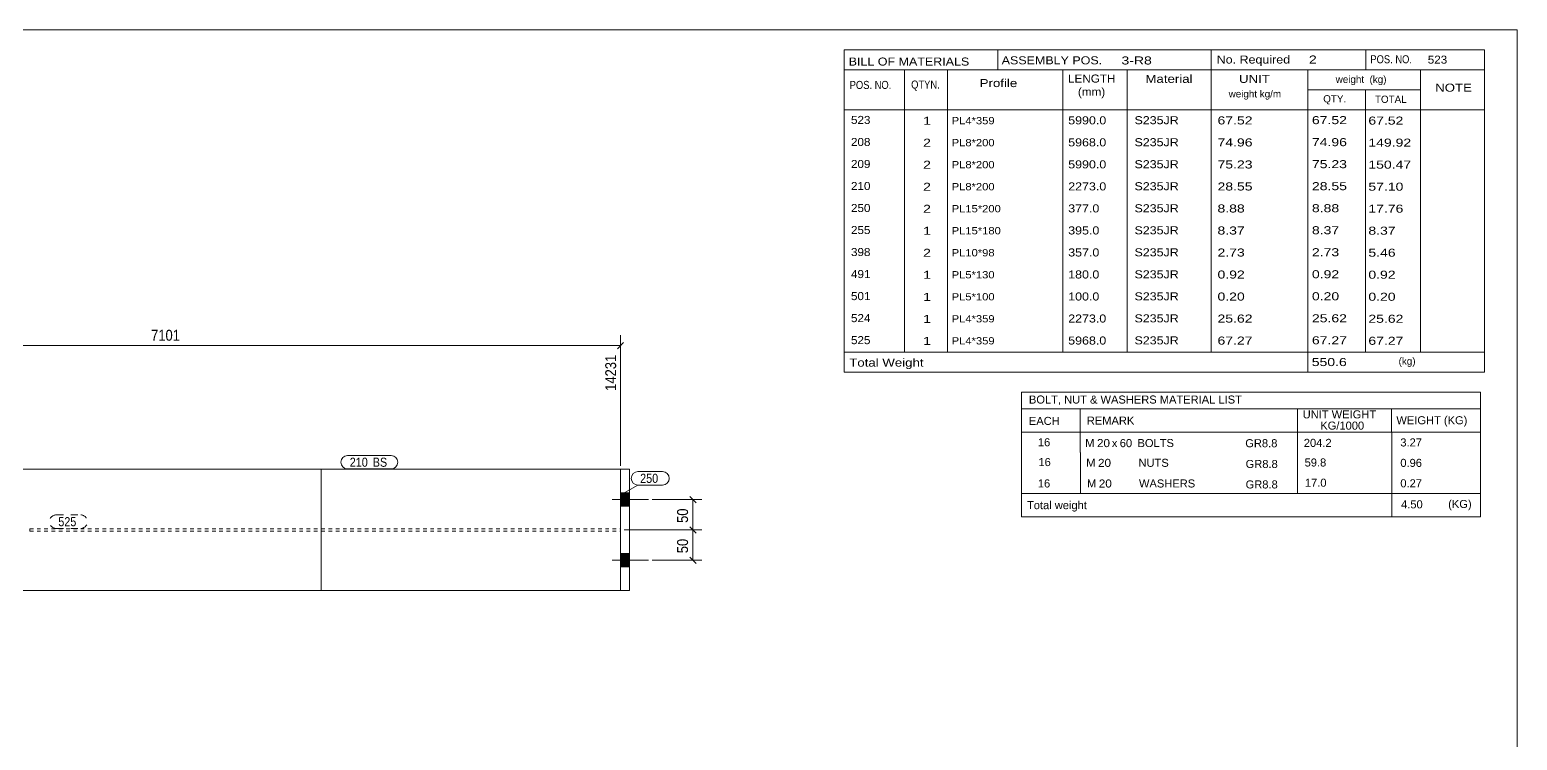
# Model space of a CAD drawing. Header units: millimetres. Extents: x 2 to 825, y 1 to 579.
# Drawn here: x 416.2 to 825, y 383.8 to 579 of the extents above; entities that cross this region are included whole.
import ezdxf

# ---------------------------------------------------------------- set-up
doc = ezdxf.new("R2010")
doc.units = ezdxf.units.MM
for name, pattern in [('XKITLINE00', [0]), ('XKITLINE01', [4, 1, -1, 1, -1]), ('XKITLINE02', [4, 2, -2])]:
    doc.linetypes.add(name, pattern=pattern)
for name, color, linetype, lineweight in [('Bolt', 3, 'Continuous', 0), ('Dimensions', 7, 'Continuous', 0), ('DrawingSheet', 5, 'Continuous', 0), ('OtherObjectType', 7, 'Continuous', 0), ('Part', 2, 'Continuous', 0), ('PartMark', 7, 'Continuous', 0)]:
    doc.layers.add(name, color=color, linetype=linetype, lineweight=lineweight)
doc.styles.add('ARIAL', font='ARIAL.TTF')
doc.styles.add('ARIAL_NARROW', font='ARIALN.TTF')

# ---------------------------------------------------------------- blocks, each defined once
blk = doc.blocks.new('*A26')
at = {"layer": 'Bolt'}
for points in [[(578.55, 451.72), (581.05, 451.72), (581.05, 448.05), (578.55, 448.05)], [(578.55, 451.72), (581.05, 451.72), (581.05, 448.05), (578.55, 448.05)], [(578.55, 451.72), (581.05, 451.72), (581.05, 448.05), (578.55, 448.05)], [(578.55, 451.72), (581.05, 451.72), (581.05, 448.05), (578.55, 448.05)], [(578.55, 435.05), (581.05, 435.05), (581.05, 431.38), (578.55, 431.38)], [(578.55, 435.05), (581.05, 435.05), (581.05, 431.38), (578.55, 431.38)], [(578.55, 435.05), (581.05, 435.05), (581.05, 431.38), (578.55, 431.38)], [(578.55, 435.05), (581.05, 435.05), (581.05, 431.38), (578.55, 431.38)]]:
    blk.add_hatch(color=3, dxfattribs=at).paths.add_polyline_path(points, flags=17)
at = {"layer": 'Bolt', "color": 3, "linetype": 'XKITLINE00', "lineweight": 0}
for p, q in [((586.22, 449.88), (576.22, 449.88)), ((586.22, 449.88), (576.22, 449.88)), ((586.22, 449.88), (576.22, 449.88)), ((586.22, 449.88), (576.22, 449.88)), ((581.05, 451.72), (578.55, 451.72)), ((581.05, 451.72), (578.55, 451.72)), ((581.05, 451.72), (578.55, 451.72)), ((581.05, 451.72), (578.55, 451.72)), ((581.05, 448.05), (578.55, 448.05)), ((581.05, 448.05), (578.55, 448.05)), ((581.05, 448.05), (578.55, 448.05)), ((581.05, 448.05), (578.55, 448.05)), ((581.05, 435.05), (578.55, 435.05)), ((581.05, 435.05), (578.55, 435.05)), ((581.05, 435.05), (578.55, 435.05)), ((581.05, 435.05), (578.55, 435.05)), ((586.22, 433.22), (576.22, 433.22)), ((586.22, 433.22), (576.22, 433.22)), ((586.22, 433.22), (576.22, 433.22)), ((586.22, 433.22), (576.22, 433.22)), ((581.05, 431.38), (578.55, 431.38)), ((581.05, 431.38), (578.55, 431.38)), ((581.05, 431.38), (578.55, 431.38)), ((581.05, 431.38), (578.55, 431.38))]:
    blk.add_line(p, q, dxfattribs=at)
blk = doc.blocks.new('*A35')
at = {"layer": 'Part', "color": 7, "linetype": 'XKITLINE01', "lineweight": 0}
for p, q in [((416.18, 441.22), (416.18, 441.88)), ((416.18, 441.88), (456.18, 441.88)), ((456.28, 441.88), (536.28, 441.88)), ((536.38, 441.88), (578.55, 441.88)), ((578.55, 441.22), (578.55, 441.88)), ((416.18, 441.22), (456.18, 441.22)), ((456.28, 441.22), (536.28, 441.22)), ((536.38, 441.22), (578.55, 441.22))]:
    blk.add_line(p, q, dxfattribs=at)
blk = doc.blocks.new('*A36')
at = {"layer": 'Part', "color": 7, "linetype": 'XKITLINE01', "lineweight": 0}
for p, q in [((536.28, 458.22), (496.28, 458.22)), ((496.28, 458.22), (496.28, 424.88)), ((578.55, 458.22), (536.38, 458.22)), ((578.55, 424.88), (578.55, 458.22)), ((496.28, 424.88), (536.28, 424.88)), ((536.38, 424.88), (578.55, 424.88))]:
    blk.add_line(p, q, dxfattribs=at)
blk = doc.blocks.new('*A37')
at = {"layer": 'Part', "color": 2, "linetype": 'XKITLINE00', "lineweight": 0}
for p, q in [((536.28, 458.22), (496.28, 458.22)), ((496.28, 458.22), (496.28, 424.88)), ((578.55, 458.22), (536.38, 458.22)), ((578.55, 424.88), (578.55, 458.22)), ((496.28, 424.88), (536.28, 424.88)), ((536.38, 424.88), (578.55, 424.88))]:
    blk.add_line(p, q, dxfattribs=at)
blk = doc.blocks.new('*A38')
at = {"layer": 'Part', "color": 7, "linetype": 'XKITLINE01', "lineweight": 0}
for p, q in [((265.98, 458.22), (225.98, 458.22)), ((225.98, 458.22), (225.98, 424.88)), ((376.08, 458.22), (266.08, 458.22)), ((456.18, 458.22), (376.18, 458.22)), ((496.28, 458.22), (456.28, 458.22)), ((496.28, 424.88), (496.28, 458.22)), ((225.98, 424.88), (265.98, 424.88)), ((266.08, 424.88), (376.08, 424.88)), ((376.18, 424.88), (456.18, 424.88)), ((456.28, 424.88), (496.28, 424.88))]:
    blk.add_line(p, q, dxfattribs=at)
blk = doc.blocks.new('*A40')
at = {"layer": 'Part', "color": 2, "linetype": 'XKITLINE00', "lineweight": 0}
for p, q in [((265.98, 458.22), (225.98, 458.22)), ((225.98, 458.22), (225.98, 424.88)), ((306.08, 458.22), (266.08, 458.22)), ((376.08, 458.22), (336.08, 458.22)), ((456.18, 458.22), (376.18, 458.22)), ((496.28, 458.22), (456.28, 458.22)), ((496.28, 424.88), (496.28, 458.22)), ((225.98, 424.88), (265.98, 424.88)), ((266.08, 424.88), (376.08, 424.88)), ((376.18, 424.88), (456.18, 424.88)), ((456.28, 424.88), (496.28, 424.88))]:
    blk.add_line(p, q, dxfattribs=at)
at = {"layer": 'Part', "color": 7, "linetype": 'XKITLINE01', "lineweight": 0}
blk.add_line((336.08, 458.22), (306.08, 458.22), dxfattribs=at)
blk = doc.blocks.new('*A42')
at = {"layer": 'Part', "color": 2, "linetype": 'XKITLINE00', "lineweight": 0}
for p, q in [((578.55, 458.22), (581.05, 458.22)), ((581.05, 458.22), (581.05, 424.88)), ((578.55, 424.88), (581.05, 424.88))]:
    blk.add_line(p, q, dxfattribs=at)
at = {"layer": 'Part', "color": 7, "linetype": 'XKITLINE01', "lineweight": 0}
blk.add_line((578.55, 458.22), (578.55, 424.88), dxfattribs=at)
blk = doc.blocks.new('*A54')
at = {"layer": 'DrawingSheet', "color": 5, "linetype": 'XKITLINE00', "lineweight": 0}
for p, q in [((825, 579), (5, 579)), ((825, 5), (825, 579))]:
    blk.add_line(p, q, dxfattribs=at)
blk = doc.blocks.new('*A55')
at = {"layer": 'OtherObjectType', "color": 7, "linetype": 'XKITLINE00', "lineweight": 0}
for p, q in [((688.76, 479.45), (688.75, 468.45)), ((688.76, 479.45), (814.88, 479.45)), ((814.88, 479.45), (814.88, 468.45)), ((688.75, 474.8), (814.88, 474.8)), ((704.87, 474.81), (704.87, 468.45)), ((764.57, 474.81), (764.57, 468.45)), ((790.47, 474.79), (790.47, 468.45)), ((688.76, 468.42), (688.76, 462.92)), ((688.77, 468.45), (814.88, 468.45)), ((704.92, 468.45), (704.92, 462.83)), ((764.57, 468.45), (764.57, 462.83)), ((790.5, 468.45), (790.5, 462.95)), ((814.88, 468.45), (814.88, 462.95)), ((688.79, 462.83), (688.79, 457.22)), ((704.95, 462.83), (704.95, 457.21)), ((764.57, 462.83), (764.57, 457.21)), ((790.5, 462.83), (790.5, 457.33)), ((814.88, 462.83), (814.88, 457.33)), ((688.79, 457.2), (688.79, 451.63)), ((704.95, 457.21), (704.95, 451.59)), ((764.57, 457.21), (764.57, 451.59)), ((790.5, 457.21), (790.5, 451.6)), ((814.88, 457.21), (814.88, 451.6)), ((814.88, 451.6), (688.75, 451.63)), ((688.78, 451.59), (688.78, 445.19)), ((688.85, 451.59), (814.87, 451.59)), ((790.5, 451.56), (790.5, 445.14)), ((814.87, 451.56), (814.87, 445.15)), ((688.77, 445.15), (814.87, 445.15))]:
    blk.add_line(p, q, dxfattribs=at)
at = {"layer": 'OtherObjectType', "color": 7, "style": 'ARIAL_NARROW'}
for s, width, p in [('BOLT, NUT & WASHERS MATERIAL LIST', 1.211571, (690.79, 476.29)), ('UNIT WEIGHT', 1.211571, (766.03, 472.22)), ('EACH', 1.211571, (690.78, 470.42)), ('REMARK', 1.211571, (706.7, 470.51)), (' KG/1000', 1.211571, (770.02, 469.13)), ('WEIGHT (KG)', 1.211571, (791.78, 470.6)), ('16', 1.211571, (693.26, 464.55)), ('M', 1.211571, (706.26, 464.35)), ('20', 1.275, (709.5, 464.33)), ('60', 1.211571, (715.76, 464.32)), ('BOLTS', 1.211571, (720.63, 464.34)), ('GR8.8', 1.211571, (750.25, 464.29)), ('204.2', 1.211571, (766.34, 464.38)), ('3.27', 1.211571, (792.87, 464.51)), ('x', 1.211571, (713.58, 464.33)), ('16', 1.211571, (693.4, 459.11)), ('M', 1.211571, (706.54, 458.91)), ('20', 1.275, (709.78, 458.89)), ('NUTS', 1.211571, (720.91, 458.91)), ('GR8.8', 1.211571, (750.35, 458.59)), ('59.8', 1.211571, (766.56, 459)), ('0.96', 1.211571, (792.87, 458.89)), ('16', 1.211571, (693.24, 453.24)), ('M', 1.211571, (706.76, 453.24)), ('20', 1.275, (710, 453.22)), ('WASHERS', 1.211571, (721.04, 453.23)), ('GR8.8', 1.211571, (750.35, 452.97)), ('17.0', 1.211571, (766.64, 453.44)), ('0.27', 1.211571, (792.87, 453.28)), ('4.50', 1.211571, (793.07, 447.5)), ('(KG)', 1.211571, (806.02, 447.6)), ('Total weight', 1.211571, (690.26, 447.27))]:
    blk.add_text(s, height=2.2, dxfattribs=dict(at, width=width)).set_placement(p)
blk = doc.blocks.new('*A60')
at = {"layer": 'OtherObjectType', "color": 7, "linetype": 'XKITLINE00', "lineweight": 0}
for p, q in [((639.98, 573.5), (815.98, 573.5)), ((639.98, 573.5), (639.98, 562.5)), ((682.26, 573.42), (682.26, 567.87)), ((740.85, 568), (740.85, 573.5)), ((783.43, 567.96), (783.43, 573.42)), ((815.98, 568), (815.98, 573.5)), ((639.98, 568), (815.98, 568)), ((656.64, 568), (656.64, 557)), ((668.4, 567.98), (668.4, 557.03)), ((700.12, 567.99), (700.13, 557)), ((717.78, 567.98), (717.78, 557)), ((740.85, 567.98), (740.85, 557)), ((767.43, 568), (767.43, 557)), ((798.42, 568), (798.42, 557)), ((815.98, 568), (815.98, 562.5)), ((639.98, 562.5), (639.98, 557)), ((767.45, 562.52), (798.45, 562.52)), ((783.28, 562.52), (783.28, 557)), ((815.98, 562.5), (815.98, 557)), ((639.98, 557), (815.98, 557)), ((639.98, 557), (639.98, 550.95)), ((656.63, 557), (656.63, 550.95)), ((668.44, 556.99), (668.44, 550.95)), ((700.12, 557), (700.11, 550.95)), ((717.79, 557), (717.79, 550.95)), ((740.87, 557), (740.87, 550.95)), ((767.44, 557), (767.44, 550.95)), ((783.33, 556.95), (783.33, 550.95)), ((798.43, 557), (798.43, 550.95)), ((815.98, 557), (815.98, 550.95)), ((639.98, 550.95), (639.98, 544.9)), ((656.63, 550.95), (656.63, 544.9)), ((668.44, 550.94), (668.44, 544.9)), ((700.12, 550.95), (700.11, 544.9)), ((717.79, 550.95), (717.79, 544.9)), ((740.87, 550.95), (740.87, 544.9)), ((767.44, 550.95), (767.44, 544.9)), ((783.33, 550.9), (783.33, 544.9)), ((798.43, 550.95), (798.43, 544.9)), ((815.98, 550.95), (815.98, 544.9)), ((639.98, 544.9), (639.98, 538.85)), ((656.63, 544.9), (656.63, 538.85)), ((668.44, 544.89), (668.44, 538.85)), ((700.12, 544.9), (700.11, 538.85)), ((717.79, 544.9), (717.79, 538.85)), ((740.87, 544.9), (740.87, 538.85)), ((767.44, 544.9), (767.44, 538.85)), ((783.33, 544.85), (783.33, 538.85)), ((798.43, 544.9), (798.43, 538.85)), ((815.98, 544.9), (815.98, 538.85)), ((639.98, 538.85), (639.98, 532.8)), ((656.63, 538.85), (656.63, 532.8)), ((668.44, 538.84), (668.44, 532.8)), ((700.12, 538.85), (700.11, 532.8)), ((717.79, 538.85), (717.79, 532.8)), ((740.87, 538.85), (740.87, 532.8)), ((767.44, 538.85), (767.44, 532.8)), ((783.33, 538.8), (783.33, 532.8)), ((798.43, 538.85), (798.43, 532.8)), ((815.98, 538.85), (815.98, 532.8)), ((639.98, 532.8), (639.98, 526.75)), ((656.63, 532.8), (656.63, 526.75)), ((668.44, 532.79), (668.44, 526.75)), ((700.12, 532.8), (700.11, 526.75)), ((717.79, 532.8), (717.79, 526.75)), ((740.87, 532.8), (740.87, 526.75)), ((767.44, 532.8), (767.44, 526.75)), ((783.33, 532.75), (783.33, 526.75)), ((798.43, 532.8), (798.43, 526.75)), ((815.98, 532.8), (815.98, 526.75)), ((639.98, 526.75), (639.98, 520.7)), ((656.63, 526.75), (656.63, 520.7)), ((668.44, 526.74), (668.44, 520.7)), ((700.12, 526.75), (700.11, 520.7)), ((717.79, 526.75), (717.79, 520.7)), ((740.87, 526.75), (740.87, 520.7)), ((767.44, 526.75), (767.44, 520.7)), ((783.33, 526.7), (783.33, 520.7)), ((798.43, 526.75), (798.43, 520.7)), ((815.98, 526.75), (815.98, 520.7)), ((639.98, 520.7), (639.98, 514.65)), ((656.63, 520.7), (656.63, 514.65)), ((668.44, 520.69), (668.44, 514.65)), ((700.12, 520.7), (700.11, 514.65)), ((717.79, 520.7), (717.79, 514.65)), ((740.87, 520.7), (740.87, 514.65)), ((767.44, 520.7), (767.44, 514.65)), ((783.33, 520.65), (783.33, 514.65)), ((798.43, 520.7), (798.43, 514.65)), ((815.98, 520.7), (815.98, 514.65)), ((639.98, 514.65), (639.98, 508.6)), ((656.63, 514.65), (656.63, 508.6)), ((668.44, 514.64), (668.44, 508.6)), ((700.12, 514.65), (700.11, 508.6)), ((717.79, 514.65), (717.79, 508.6)), ((740.87, 514.65), (740.87, 508.6)), ((767.44, 514.65), (767.44, 508.6)), ((783.33, 514.6), (783.33, 508.6)), ((798.43, 514.65), (798.43, 508.6)), ((815.98, 514.65), (815.98, 508.6)), ((639.98, 508.6), (639.98, 502.55)), ((656.63, 508.6), (656.63, 502.55)), ((668.44, 508.59), (668.44, 502.55)), ((700.12, 508.6), (700.11, 502.55)), ((717.79, 508.6), (717.79, 502.55)), ((740.87, 508.6), (740.87, 502.55)), ((767.44, 508.6), (767.44, 502.55)), ((783.33, 508.55), (783.33, 502.55)), ((798.43, 508.6), (798.43, 502.55)), ((815.98, 508.6), (815.98, 502.55)), ((639.98, 502.55), (639.98, 496.5)), ((656.63, 502.55), (656.63, 496.5)), ((668.44, 502.54), (668.44, 496.5)), ((700.12, 502.55), (700.11, 496.5)), ((717.79, 502.55), (717.79, 496.5)), ((740.87, 502.55), (740.87, 496.5)), ((767.44, 502.55), (767.44, 496.5)), ((783.33, 502.5), (783.33, 496.5)), ((798.43, 502.55), (798.43, 496.5)), ((815.98, 502.55), (815.98, 496.5)), ((639.98, 496.5), (639.98, 490.45)), ((656.63, 496.5), (656.63, 490.45)), ((668.44, 496.49), (668.44, 490.45)), ((700.12, 496.5), (700.11, 490.45)), ((717.79, 496.5), (717.79, 490.45)), ((740.87, 496.5), (740.87, 490.45)), ((767.44, 496.5), (767.44, 490.45)), ((783.33, 496.45), (783.33, 490.45)), ((798.43, 496.5), (798.43, 490.45)), ((815.98, 496.5), (815.98, 490.45)), ((639.98, 490.45), (815.98, 490.45)), ((639.98, 490.45), (639.98, 484.95)), ((767.44, 490.45), (767.44, 484.95)), ((815.98, 490.45), (815.98, 484.95)), ((639.98, 484.95), (815.98, 484.95))]:
    blk.add_line(p, q, dxfattribs=at)
at = {"layer": 'OtherObjectType', "color": 7, "style": 'ARIAL_NARROW'}
for s, height, width, p in [('BILL OF MATERIALS', 2.2, 1.36, (641.25, 569.16)), ('ASSEMBLY POS.', 2.2, 1.36, (683.3, 569.5)), ('3-R8', 2.2, 1.525501, (716.23, 569.46)), ('No. Required', 2.2, 1.36, (742.39, 569.72)), ('2', 2.2, 1.525501, (767.75, 569.72)), ('POS. NO.', 2.2, 1.02, (784.63, 569.79)), ('523', 2.2, 1.270501, (800.4, 569.69)), ('POS. NO.', 2.2, 1.02, (641.53, 562.74)), ('QTYN.', 2.2, 1.02, (658.42, 562.84)), ('Profile', 2.2, 1.445, (677.26, 563.25)), ('LENGTH', 2.2, 1.275, (701.54, 564.49)), ('Material', 2.2, 1.445, (722.81, 564.41)), ('UNIT', 2.2, 1.445, (748.52, 564.4)), ('weight  (kg)', 1.98, 1.19, (775.11, 564.39)), ('NOTE', 2.2, 1.445, (802.44, 561.99)), ('(mm)', 2.2, 1.275, (704.26, 560.86)), ('weight kg/m', 1.98, 1.19, (745.69, 560.4)), ('QTY.', 1.98, 1.19, (771.68, 559.03)), ('TOTAL', 1.98, 1.19, (785.9, 558.91)), ('523', 2.2, 1.270501, (641.89, 553.12)), ('1', 2.2, 1.525501, (661.71, 552.91)), ('PL4*359', 1.98, 1.355501, (669.56, 553.04)), ('5990.0', 2.2, 1.355501, (701.59, 553.01)), ('S235JR', 2.2, 1.355501, (719.81, 553.05)), ('67.52', 2.2, 1.525501, (742.62, 552.99)), ('67.52', 2.2, 1.525501, (768.57, 553.07)), ('67.52', 2.2, 1.525501, (784.08, 552.94)), ('208', 2.2, 1.270501, (641.89, 547.07)), ('2', 2.2, 1.525501, (661.71, 546.86)), ('PL8*200', 1.98, 1.355501, (669.56, 546.99)), ('5968.0', 2.2, 1.355501, (701.59, 546.96)), ('S235JR', 2.2, 1.355501, (719.81, 547)), ('74.96', 2.2, 1.525501, (742.62, 546.94)), ('74.96', 2.2, 1.525501, (768.57, 547.02)), ('149.92', 2.2, 1.525501, (784.08, 546.89)), ('209', 2.2, 1.270501, (641.89, 541.02)), ('2', 2.2, 1.525501, (661.71, 540.81)), ('PL8*200', 1.98, 1.355501, (669.56, 540.94)), ('5990.0', 2.2, 1.355501, (701.59, 540.91)), ('S235JR', 2.2, 1.355501, (719.81, 540.95)), ('75.23', 2.2, 1.525501, (742.62, 540.89)), ('75.23', 2.2, 1.525501, (768.57, 540.97)), ('150.47', 2.2, 1.525501, (784.08, 540.84)), ('210', 2.2, 1.270501, (641.89, 534.97)), ('2', 2.2, 1.525501, (661.71, 534.76)), ('PL8*200', 1.98, 1.355501, (669.56, 534.89)), ('2273.0', 2.2, 1.355501, (701.59, 534.86)), ('S235JR', 2.2, 1.355501, (719.81, 534.9)), ('28.55', 2.2, 1.525501, (742.62, 534.84)), ('28.55', 2.2, 1.525501, (768.57, 534.92)), ('57.10', 2.2, 1.525501, (784.08, 534.79)), ('250', 2.2, 1.270501, (641.89, 528.92)), ('2', 2.2, 1.525501, (661.71, 528.71)), ('PL15*200', 1.98, 1.355501, (669.56, 528.84)), ('377.0', 2.2, 1.355501, (701.59, 528.81)), ('S235JR', 2.2, 1.355501, (719.81, 528.85)), ('8.88', 2.2, 1.525501, (742.62, 528.79)), ('8.88', 2.2, 1.525501, (768.57, 528.87)), ('17.76', 2.2, 1.525501, (784.08, 528.74)), ('255', 2.2, 1.270501, (641.89, 522.87)), ('1', 2.2, 1.525501, (661.71, 522.66)), ('PL15*180', 1.98, 1.355501, (669.56, 522.79)), ('395.0', 2.2, 1.355501, (701.59, 522.76)), ('S235JR', 2.2, 1.355501, (719.81, 522.8)), ('8.37', 2.2, 1.525501, (742.62, 522.74)), ('8.37', 2.2, 1.525501, (768.57, 522.82)), ('8.37', 2.2, 1.525501, (784.08, 522.69)), ('398', 2.2, 1.270501, (641.89, 516.82)), ('2', 2.2, 1.525501, (661.71, 516.61)), ('PL10*98', 1.98, 1.355501, (669.56, 516.74)), ('357.0', 2.2, 1.355501, (701.59, 516.71)), ('S235JR', 2.2, 1.355501, (719.81, 516.75)), ('2.73', 2.2, 1.525501, (742.62, 516.69)), ('2.73', 2.2, 1.525501, (768.57, 516.77)), ('5.46', 2.2, 1.525501, (784.08, 516.64)), ('491', 2.2, 1.270501, (641.89, 510.77)), ('1', 2.2, 1.525501, (661.71, 510.56)), ('PL5*130', 1.98, 1.355501, (669.56, 510.69)), ('180.0', 2.2, 1.355501, (701.59, 510.66)), ('S235JR', 2.2, 1.355501, (719.81, 510.7)), ('0.92', 2.2, 1.525501, (742.62, 510.64)), ('0.92', 2.2, 1.525501, (768.57, 510.72)), ('0.92', 2.2, 1.525501, (784.08, 510.59)), ('501', 2.2, 1.270501, (641.89, 504.72)), ('1', 2.2, 1.525501, (661.71, 504.51)), ('PL5*100', 1.98, 1.355501, (669.56, 504.64)), ('100.0', 2.2, 1.355501, (701.59, 504.61)), ('S235JR', 2.2, 1.355501, (719.81, 504.65)), ('0.20', 2.2, 1.525501, (742.62, 504.59)), ('0.20', 2.2, 1.525501, (768.57, 504.67)), ('0.20', 2.2, 1.525501, (784.08, 504.54)), ('524', 2.2, 1.270501, (641.89, 498.67)), ('1', 2.2, 1.525501, (661.71, 498.46)), ('PL4*359', 1.98, 1.355501, (669.56, 498.59)), ('2273.0', 2.2, 1.355501, (701.59, 498.56)), ('S235JR', 2.2, 1.355501, (719.81, 498.6)), ('25.62', 2.2, 1.525501, (742.62, 498.54)), ('25.62', 2.2, 1.525501, (768.57, 498.62)), ('25.62', 2.2, 1.525501, (784.08, 498.49)), ('525', 2.2, 1.270501, (641.89, 492.62)), ('5968.0', 2.2, 1.355501, (701.59, 492.51)), ('S235JR', 2.2, 1.355501, (719.81, 492.55)), ('67.27', 2.2, 1.525501, (742.62, 492.49)), ('67.27', 2.2, 1.525501, (768.57, 492.57)), ('67.27', 2.2, 1.525501, (784.08, 492.44)), ('1', 2.2, 1.525501, (661.71, 492.41)), ('PL4*359', 1.98, 1.355501, (669.56, 492.54)), ('Total Weight', 2.2, 1.445, (641.4, 486.44)), ('550.6', 2.2, 1.525501, (768.52, 486.59)), ('(kg)', 1.98, 1.19, (792.4, 486.96))]:
    blk.add_text(s, height=height, dxfattribs=dict(at, width=width)).set_placement(p)
blk = doc.blocks.new('*A111')
at = {"layer": 'Dimensions', "color": 7, "linetype": 'XKITLINE00', "lineweight": 0}
for p, q in [((579.55, 441.55), (600.85, 441.55)), ((597.6, 442.4), (599.3, 440.7)), ((598.45, 433.22), (598.45, 441.55)), ((597.6, 434.07), (599.3, 432.37)), ((587.22, 433.22), (600.85, 433.22))]:
    blk.add_line(p, q, dxfattribs=at)
at = {"layer": 'Dimensions', "color": 3}
for p in [(598.45, 441.55), (598.45, 433.22)]:
    blk.add_point(p, dxfattribs=at)
at = {"layer": 'Dimensions', "color": 3, "style": 'ARIAL', "width": 0.85}
blk.add_text('50', height=3, rotation=90.0002, dxfattribs=at).set_placement((597.1, 435.16))
blk = doc.blocks.new('*A112')
at = {"layer": 'Dimensions', "color": 7, "linetype": 'XKITLINE00', "lineweight": 0}
for p, q in [((587.22, 449.88), (600.85, 449.88)), ((597.6, 450.73), (599.3, 449.03)), ((598.45, 441.55), (598.45, 449.88)), ((579.55, 441.55), (600.85, 441.55)), ((597.6, 442.4), (599.3, 440.7))]:
    blk.add_line(p, q, dxfattribs=at)
at = {"layer": 'Dimensions', "color": 3}
for p in [(598.45, 449.88), (598.45, 441.55)]:
    blk.add_point(p, dxfattribs=at)
at = {"layer": 'Dimensions', "color": 3, "style": 'ARIAL', "width": 0.85}
blk.add_text('50', height=3, rotation=90.0002, dxfattribs=at).set_placement((597.1, 443.49))
blk = doc.blocks.new('*A115')
at = {"layer": 'Dimensions', "color": 7, "linetype": 'XKITLINE00', "lineweight": 0}
for p, q in [((329.42, 466.88), (329.42, 495.06)), ((578.55, 459.22), (578.55, 495.06)), ((330.27, 493.06), (328.57, 491.36)), ((329.42, 492.21), (578.55, 492.21)), ((579.4, 493.06), (577.7, 491.36))]:
    blk.add_line(p, q, dxfattribs=at)
at = {"layer": 'Dimensions', "color": 3}
for p in [(329.42, 492.21), (578.55, 492.21)]:
    blk.add_point(p, dxfattribs=at)
at = {"layer": 'Dimensions', "color": 3, "style": 'ARIAL', "width": 0.85}
blk.add_text('7101', height=3, dxfattribs=at).set_placement((449.53, 493.56))
blk.add_text('14231', height=3, rotation=90.0002, dxfattribs=at).set_placement((577.35, 479.78))
blk = doc.blocks.new('*A119')
at = {"layer": 'PartMark', "color": 7, "linetype": 'XKITLINE00', "lineweight": 0}
for p, q in [((579.1, 451.5), (583.34, 453.89)), ((583.34, 457.59), (590.1, 457.59)), ((583.34, 453.89), (590.1, 453.89))]:
    blk.add_line(p, q, dxfattribs=at)
for centre, start, end in [((583.34, 455.74), 90, 270), ((590.1, 455.74), 270, 90)]:
    blk.add_arc(centre, 1.85, start, end, dxfattribs=at)
at = {"layer": 'PartMark', "color": 3, "style": 'ARIAL', "width": 0.85}
blk.add_text('250', height=2.5, dxfattribs=at).set_placement((583.94, 454.49))
blk = doc.blocks.new('*A121')
at = {"layer": 'PartMark', "color": 7, "linetype": 'XKITLINE02', "lineweight": 0}
for p, q in [((423.43, 445.68), (430.2, 445.68)), ((423.43, 441.98), (430.2, 441.98))]:
    blk.add_line(p, q, dxfattribs=at)
for centre, start, end in [((423.43, 443.83), 90, 270), ((430.2, 443.83), 270, 90)]:
    blk.add_arc(centre, 1.85, start, end, dxfattribs=at)
at = {"layer": 'PartMark', "color": 3, "style": 'ARIAL', "width": 0.85}
blk.add_text('525', height=2.5, dxfattribs=at).set_placement((424.03, 442.58))
blk = doc.blocks.new('*A128')
at = {"layer": 'PartMark', "color": 7, "linetype": 'XKITLINE00', "lineweight": 0}
for p, q in [((503.53, 462.02), (515.49, 462.02)), ((503.53, 458.32), (515.49, 458.32))]:
    blk.add_line(p, q, dxfattribs=at)
for centre, start, end in [((503.53, 460.17), 90, 270), ((515.49, 460.17), 270, 90)]:
    blk.add_arc(centre, 1.85, start, end, dxfattribs=at)
at = {"layer": 'PartMark', "color": 3, "style": 'ARIAL', "width": 0.85}
for s, p in [('210', (504.13, 458.92)), ('BS', (510.45, 458.92))]:
    blk.add_text(s, height=2.5, dxfattribs=at).set_placement(p)

msp = doc.modelspace()

# ---------------------------------------------------------------- block references
at = {"lineweight": 0}
for name in ['*A54', '*A60', '*A115', '*A55', '*A128', '*A38', '*A40', '*A36', '*A37', '*A42', '*A119', '*A26', '*A112', '*A121', '*A35', '*A111']:
    msp.add_blockref(name, (0, 0), dxfattribs=at)

doc.saveas('drawing.dxf')
